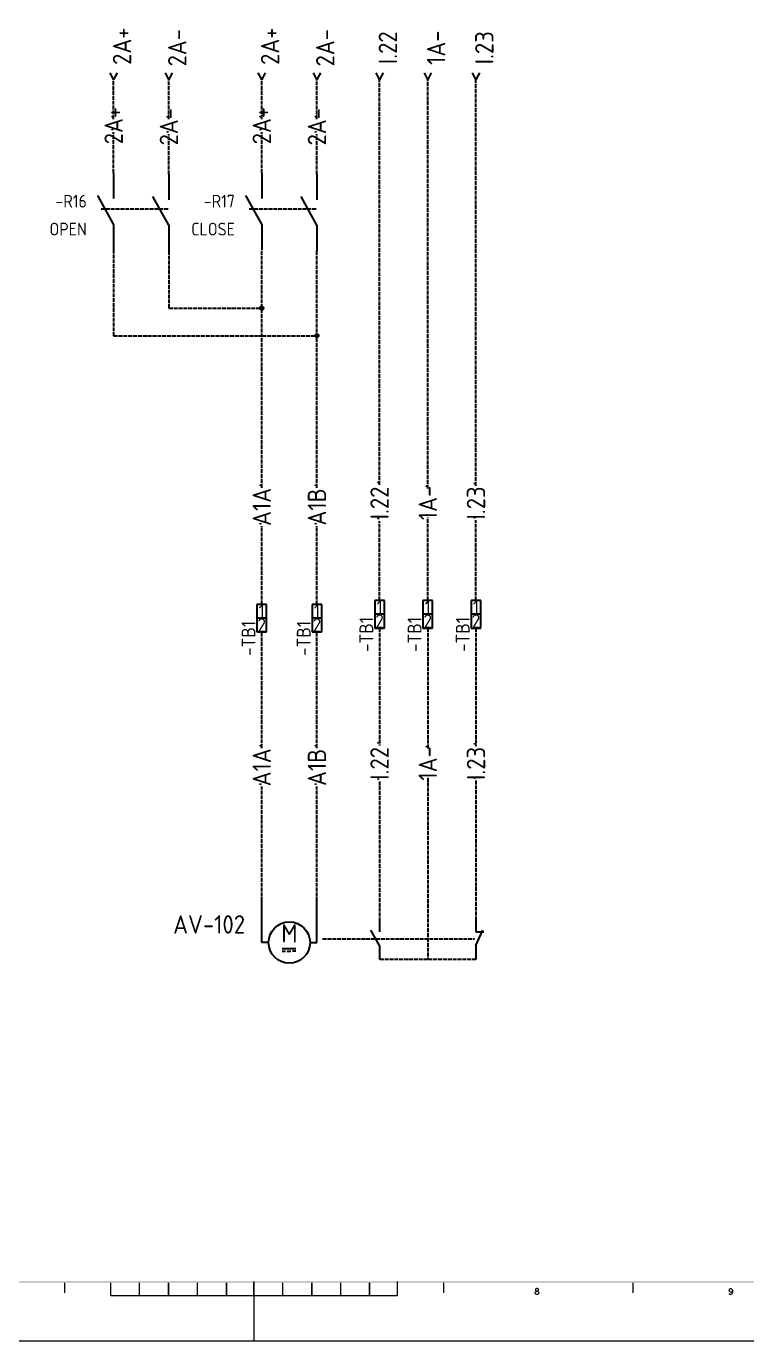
# Model space of a CAD drawing. Header units: millimetres. Extents: x 67033 to 212947, y 35102 to 335921.
# Drawn here: x 95706 to 97932, y 157136 to 161198 of the extents above; entities that cross this region are included whole.
import ezdxf
from ezdxf.enums import TextEntityAlignment as Align

# ---------------------------------------------------------------- set-up
doc = ezdxf.new("R2010")
doc.units = ezdxf.units.MM
doc.linetypes.add('ACAD_ISO02W100', pattern=[15, 12, -3])
doc.linetypes.add('DASHED', pattern=[0.75, 0.5, -0.25])
for name, color, linetype in [('BORDER', 7, 'Continuous'), ('DESC', 1, 'Continuous'), ('DESCCHILD', 20, 'Continuous'), ('LINK', 9, 'DASHED'), ('MISC', 2, 'Continuous'), ('RED_2.5mm^2', 1, 'Continuous'), ('SYMS', 7, 'Continuous'), ('TAGS', 51, 'Continuous'), ('TERMS', 4, 'Continuous')]:
    doc.layers.add(name, color=color, linetype=linetype)
doc.styles.add('ROMANS', font='romans.shx', dxfattribs={"height": 0.3})
doc.styles.add('WD_IEC', font='isocp2.shx', dxfattribs={"width": 0.9, "height": 4})

# ---------------------------------------------------------------- blocks, each defined once
blk = doc.blocks.new('VSP1001')
for p, q in [((1.75, 5), (-1.75, 5)), ((-1.75, 5), (-1.75, -5)), ((1.75, -5), (1.75, 5)), ((1.75, 0), (-1.75, 0)), ((-1.75, -5), (1.75, -5))]:
    blk.add_line(p, q)
at = {"linetype": 'Continuous', "style": 'WD_IEC', "width": 0.9, "flags": 8}
blk.add_attdef('TERMDESC01', (-1, 6), '', height=2, rotation=90, dxfattribs=at)
blk.add_attdef('X2WIRE01', text='', height=2, rotation=90, dxfattribs=at).set_placement((1, 6), align=Align.TOP_LEFT)
at = {"style": 'WD_IEC'}
for tag, p in [('INST', (-4, 5)), ('TAG1', (-4, -1)), ('LOC', (-4, 2)), ('DESC1', (-4, -4.1)), ('DESC3', (-4, -11.6)), ('DESC2', (-4, -7.85))]:
    blk.add_attdef(tag, text='', height=2.5, dxfattribs=at).set_placement(p, align=Align.RIGHT)
at = {"style": 'WD_IEC', "width": 0.9, "flags": 1}
for tag, p in [('X2TERM01', (0, 5)), ('CAT', (-0.96, 0.48)), ('MFG', (-0.88, 1.65)), ('ACE_FLAG', (-0.5, 4.5)), ('ASSYCODE', (-1.03, -0.58)), ('FAMILY', (-1.03, -1.66)), ('X8TERM02', (0, -5))]:
    blk.add_attdef(tag, p, '', height=0.25, dxfattribs=at)
at = {"style": 'WD_IEC'}
for tag, p in [('TERM01', (0, 2.5)), ('TERM02', (0, -2.5))]:
    blk.add_attdef(tag, text='', height=2, dxfattribs=at).set_placement(p, align=Align.MIDDLE_CENTER)
at = {"linetype": 'Continuous', "style": 'WD_IEC', "width": 0.9, "flags": 8}
blk.add_attdef('TERMDESC02', text='', height=2, rotation=90, dxfattribs=at).set_placement((-1, -6), align=Align.RIGHT)
blk.add_attdef('X8WIRE02', text='', height=2, rotation=90, dxfattribs=at).set_placement((1, -6), align=Align.TOP_RIGHT)
blk = doc.blocks.new('VCR21')
for p, q in [((0, 7.5), (0, 2.5)), ((0, -2.5), (-3.12, 3.12)), ((0, -2.5), (0, -7.5))]:
    blk.add_line(p, q)
at = {"style": 'WD_IEC'}
for tag, p in [('INST', (-5.25, 6.75)), ('LOC', (-5.25, 3.75)), ('TAG2', (-5.25, 0.75)), ('XREF', (-5.25, -3.75)), ('DESC1', (-5.25, -6.75)), ('DESC2', (-5.25, -9.75)), ('DESC3', (-5.25, -12.75))]:
    blk.add_attdef(tag, text='', height=2.5, dxfattribs=at).set_placement(p, align=Align.RIGHT)
at = {"style": 'WD_IEC', "flags": 1}
for tag, p, height in [('X2TERM01', (0, 7.5), 0.32), ('X4LINK', (-2.75, 0), 0.32), ('X1LINK', (-0.5, 0), 0.32), ('CONTACT', (4, -3.5), 1), ('FAMILY', (4, -5), 1), ('COMMON', (5.25, -4.75), 1), ('X8TERM02', (0, -7.5), 0.32)]:
    blk.add_attdef(tag, p, '', height=height, dxfattribs=at)
at = {"style": 'WD_IEC'}
blk.add_attdef('TERM01', text='', height=2, rotation=90, dxfattribs=at).set_placement((-1, 7.5), align=Align.RIGHT)
blk.add_attdef('TERM02', (-1, -7.5), '', height=2, rotation=90, dxfattribs=at)
blk = doc.blocks.new('VCR22')
for p, q in [((0, 7.5), (0, 2.5)), ((0, -2.5), (2.5, 3.12)), ((0, 2.5), (2.87, 2.5)), ((0, -2.5), (0, -7.5))]:
    blk.add_line(p, q)
at = {"style": 'WD_IEC'}
for tag, p in [('INST', (-5.25, 5.25)), ('TAG2', (-5.25, -0.75)), ('LOC', (-5.25, 2.25)), ('DESC1', (-5.25, -6.75)), ('XREF', (-5.25, -3.75)), ('DESC2', (-5.25, -9.75)), ('DESC3', (-5.25, -12.75))]:
    blk.add_attdef(tag, text='', height=2.5, dxfattribs=at).set_placement(p, align=Align.RIGHT)
blk.add_attdef('TERM01', text='', height=2, rotation=90, dxfattribs=at).set_placement((-1, 7.5), align=Align.RIGHT)
at = {"style": 'WD_IEC', "flags": 1}
for tag, p, height in [('X2TERM01', (0, 7.5), 0.32), ('X4LINK', (-0.55, 0), 0.32), ('X1LINK', (1.92, 0), 0.32), ('CONTACT', (4, -3.5), 1), ('FAMILY', (4, -5), 1), ('COMMON', (5.25, -4.75), 1), ('X8TERM02', (0, -7.5), 0.32)]:
    blk.add_attdef(tag, p, '', height=height, dxfattribs=at)
at = {"style": 'WD_IEC'}
blk.add_attdef('TERM02', (-1, -7.5), '', height=2, rotation=90, dxfattribs=at)
blk = doc.blocks.new('HA1X2Y')
blk.add_lwpolyline([(1.25, 2.5), (0, 0), (-1.25, 2.5)])
at = {"style": 'WD_IEC', "flags": 8}
for tag, p in [('DESC1', (0, 7.6)), ('DESC2', (0, 3.75))]:
    blk.add_attdef(tag, text='', height=2.5, dxfattribs=at).set_placement(p, align=Align.CENTER)
at = {"style": 'WD_IEC', "flags": 1}
blk.add_attdef('X8TERM01', (0, 0), '', height=0.32, dxfattribs=at)
blk = doc.blocks.new('VT0_LGENERIC')
at = {"style": 'WD_IEC', "flags": 1}
for tag, p in [('X2TERM01', (0, 4)), ('X8TERM01', (0, -4))]:
    blk.add_attdef(tag, p, '', height=0.16, rotation=90, dxfattribs=at)
at = {"style": 'WD_IEC'}
blk.add_attdef('COLOR', text='', height=2.5, rotation=90, dxfattribs=at).set_placement((0, 0), align=Align.MIDDLE_CENTER)
for tag, p in [('X2_TINY_DOT_DONT_REMOVE', (0, 4)), ('X8_TINY_DOT_DONT_REMOVE', (0, -4))]:
    blk.add_attdef(tag, p, '', height=0.0001, rotation=90, dxfattribs=at)
blk = doc.blocks.new('VMO1M6')
for p, q in [((-10.02, 0), (-10, 15)), ((10, 0), (10, 15)), ((-7.5, 0), (-10.02, 0)), ((7.5, 0), (10, 0)), ((-2.66, -2.16), (2.34, -2.16)), ((-2.66, -3.16), (-1.41, -3.16)), ((-0.81, -3.16), (0.49, -3.16)), ((2.34, -3.16), (1.09, -3.16))]:
    blk.add_line(p, q)
blk.add_circle((0, 0), 7.5)
at = {"style": 'WD_IEC'}
for tag, p in [('TERM01', (-10.52, 14.94)), ('TERM02', (9.48, 14.94))]:
    blk.add_attdef(tag, text='', height=2, rotation=90, dxfattribs=at).set_placement(p, align=Align.RIGHT)
at = {"style": 'WD_IEC', "flags": 1}
for tag, p, height in [('X2TERM01', (-10, 15), 0.32), ('X2TERM02', (10, 15), 0.32), ('MFG', (10.83, 2.04), 1.5), ('CAT', (10.83, -0.02), 1.5), ('ASSYCODE', (10.72, -6.29), 1), ('FAMILY', (10.72, -7.79), 1), ('CATDESC', (10.72, -9.29), 1)]:
    blk.add_attdef(tag, p, '', height=height, dxfattribs=at)
at = {"style": 'WD_IEC'}
for tag, p in [('INST', (-16.04, 9.25)), ('TAG1', (-16.04, 3.25)), ('LOC', (-16.04, 6.25)), ('RATING1', (-16.04, -0.8)), ('DESC2', (-16.04, -11.1)), ('DESC1', (-16.04, -8.1)), ('DESC3', (-16.04, -14.1))]:
    blk.add_attdef(tag, text='', height=2.5, dxfattribs=at).set_placement(p, align=Align.RIGHT)
blk.add_attdef('M', text='', height=2.5, dxfattribs=at).set_placement((0.02, 0.02), align=Align.CENTER)
at = {"lineweight": 15, "style": 'WD_IEC'}
blk.add_attdef('XREF', text='', height=2.5, dxfattribs=at).set_placement((-16.04, -5.1), align=Align.RIGHT)
at = {"style": 'WD_IEC', "width": 0.9}
blk.add_attdef('WDTAGALT', text='', height=2.5, dxfattribs=at).set_placement((-16.04, -17.1), align=Align.RIGHT)
blk = doc.blocks.new('WDDOT')
for radius in [0.72, 0.449, 0.223]:
    blk.add_circle((0, 0), radius)

msp = doc.modelspace()

# ---------------------------------------------------------------- linework, layer by layer
at = {"color": 7, "linetype": 'ACAD_ISO02W100', "true_color": 0xffffff}
for p, q in [((95937.2, 160633.5), (96144.9, 160633.5)), ((96394.6, 160633.5), (96602.4, 160633.5))]:
    msp.add_line(p, q, dxfattribs=at)
at = {"layer": 'BORDER', "linetype": 'Continuous', "lineweight": 9}
for p, q in [((95823.8, 157314.5), (95823.8, 157283.2)), ((95966.9, 157274.2), (95966.9, 157314.5)), ((96056.2, 157274.2), (96056.2, 157314.5)), ((96056.2, 157274.2), (96056.2, 157314.5)), ((96145.6, 157274.2), (96145.6, 157314.5)), ((96145.6, 157314.5), (96145.6, 157274.2)), ((96235, 157274.2), (96235, 157314.5)), ((96235, 157274.2), (96235, 157314.5)), ((96324.4, 157274.2), (96324.4, 157314.5)), ((96324.4, 157314.5), (96324.4, 157274.2)), ((96409.3, 157318.9), (96409.3, 157274.2)), ((96409.3, 157274.2), (96409.3, 157314.5)), ((96409.3, 157310), (96409.3, 157135.7)), ((96498.7, 157274.2), (96498.7, 157314.5)), ((96498.7, 157274.2), (96498.7, 157314.5)), ((96588.1, 157274.2), (96588.1, 157314.5)), ((96588.1, 157314.5), (96588.1, 157274.2)), ((96677.5, 157274.2), (96677.5, 157314.5)), ((96677.5, 157274.2), (96677.5, 157314.5)), ((96766.9, 157274.2), (96766.9, 157314.5)), ((96766.9, 157314.5), (96766.9, 157274.2)), ((96851.8, 157318.9), (96851.8, 157274.2)), ((96994.8, 157314.5), (96994.8, 157283.2)), ((97580.3, 157314.5), (97580.3, 157283.2)), ((96409.3, 157274.2), (95966.9, 157274.2)), ((96851.8, 157274.2), (96409.3, 157274.2))]:
    msp.add_line(p, q, dxfattribs=at)
msp.add_lwpolyline([(92623.7, 157135.7), (100141.3, 157135.7), (100141.3, 162445.3), (92623.7, 162445.3)], close=True, dxfattribs=at)
at = {"layer": 'BORDER', "lineweight": 9}
msp.add_trace([(92897.7, 157320.5), (92891.5, 157314.1), (99956.7, 157320.5), (99962.9, 157314.1)], dxfattribs=at)
at = {"layer": 'LINK', "linetype": 'ACAD_ISO02W100'}
msp.add_lwpolyline([(96621.7, 158378.2), (97090.9, 158378.2)], dxfattribs=at)
at = {"layer": 'RED_2.5mm^2', "linetype": 'ACAD_ISO02W100'}
for p, q in [((95976.1, 160911), (95976.1, 161033)), ((96146.7, 160910.8), (96146.7, 161033)), ((96433.6, 160911), (96433.6, 161033)), ((96604.2, 160910.8), (96604.2, 161033)), ((96797.6, 159780.5), (96797.6, 161033)), ((96946.6, 159769.1), (96946.6, 161033)), ((97095.5, 159777.7), (97095.5, 161033)), ((95976.1, 160744.3), (95976.1, 160871.1)), ((96433.6, 160744.3), (96433.6, 160871.1)), ((96146.7, 160740.7), (96146.7, 160864.1)), ((96604.2, 160740.7), (96604.2, 160864.1)), ((96433.6, 159772), (96433.6, 160507.4)), ((96604.2, 159772), (96604.2, 160507.4)), ((96433.6, 159411.5), (96433.6, 159653.2)), ((96604.2, 159411.5), (96604.2, 159653.2)), ((96797.6, 159423.6), (96797.6, 159668.9)), ((96946.6, 159423.6), (96946.6, 159680.3)), ((97095.5, 159423.6), (97095.5, 159671.8)), ((96433.6, 158967.1), (96433.6, 159326.2)), ((96604.2, 158967.1), (96604.2, 159326.2)), ((96797.6, 159338.3), (96797.6, 158975.7)), ((96946.6, 159338.3), (96946.6, 158964.3)), ((97095.5, 159338.3), (97095.5, 158972.8)), ((96946.6, 158875.4), (96946.6, 158314.2)), ((96433.6, 158494), (96433.6, 158848.4)), ((96604.2, 158494), (96604.2, 158848.4)), ((96797.6, 158864.1), (96797.6, 158442.1)), ((97095.5, 158866.9), (97095.5, 158442.1)), ((97095.5, 158314.2), (96797.6, 158314.2))]:
    msp.add_line(p, q, dxfattribs=at)
at = {"layer": 'RED_2.5mm^2', "color": 1, "linetype": 'ACAD_ISO02W100'}
for p, q in [((95976.1, 160507.4), (95976.1, 160241.8)), ((96146.7, 160503.8), (96146.7, 160326.5)), ((96146.7, 160326.5), (96433.6, 160326.5)), ((95976.1, 160241.8), (96431.7, 160241.8)), ((96435.5, 160241.8), (96604.2, 160241.8))]:
    msp.add_line(p, q, dxfattribs=at)
msp.add_arc((96433.6, 160241.8), 1.9, 0, 180, dxfattribs=at)

# ---------------------------------------------------------------- block references
at = {"layer": 'SYMS', "linetype": 'ACAD_ISO02W100'}
ref = msp.add_blockref('HA1X2Y', (95976.1, 161033), dxfattribs=dict(at, xscale=8.528839452882746, yscale=8.528839452882746, zscale=8.528839452882746))
ref.add_attrib('DESC1', '2A+', dxfattribs={"layer": 'DESC', "height": 56.86, "rotation": 90, "style": 'WD_IEC', "flags": 8}).set_placement((96030.3, 161136.4), align=Align.CENTER)
ref = msp.add_blockref('HA1X2Y', (96146.7, 161033), dxfattribs=dict(at, xscale=8.528839452882746, yscale=8.528839452882746, zscale=8.528839452882746))
ref.add_attrib('DESC1', '2A-', dxfattribs={"layer": 'DESC', "height": 56.86, "rotation": 90, "style": 'WD_IEC', "flags": 8}).set_placement((96200.9, 161131.7), align=Align.CENTER)
ref = msp.add_blockref('HA1X2Y', (96433.6, 161033), dxfattribs=dict(at, xscale=8.528839452882746, yscale=8.528839452882746, zscale=8.528839452882746))
ref.add_attrib('DESC1', '2A+', dxfattribs={"layer": 'DESC', "height": 56.86, "rotation": 90, "style": 'WD_IEC', "flags": 8}).set_placement((96487.7, 161136.4), align=Align.CENTER)
ref = msp.add_blockref('HA1X2Y', (96604.2, 161033), dxfattribs=dict(at, xscale=8.528839452882746, yscale=8.528839452882746, zscale=8.528839452882746))
ref.add_attrib('DESC1', '2A-', dxfattribs={"layer": 'DESC', "height": 56.86, "rotation": 90, "style": 'WD_IEC', "flags": 8}).set_placement((96658.3, 161131.7), align=Align.CENTER)
ref = msp.add_blockref('HA1X2Y', (96797.6, 161033), dxfattribs=dict(at, xscale=8.528839452882746, yscale=8.528839452882746, zscale=8.528839452882746))
ref.add_attrib('DESC1', 'I.22', dxfattribs={"layer": 'DESC', "height": 56.86, "rotation": 90, "style": 'WD_IEC', "flags": 8}).set_placement((96851.7, 161131.7), align=Align.CENTER)
ref = msp.add_blockref('HA1X2Y', (96946.6, 161033), dxfattribs=dict(at, xscale=8.528839452882746, yscale=8.528839452882746, zscale=8.528839452882746))
ref.add_attrib('DESC1', '1A-', dxfattribs={"layer": 'DESC', "height": 56.86, "rotation": 90, "style": 'WD_IEC', "flags": 8}).set_placement((97000.7, 161131.7), align=Align.CENTER)
ref = msp.add_blockref('HA1X2Y', (97095.5, 161033), dxfattribs=dict(at, xscale=8.528839452882746, yscale=8.528839452882746, zscale=8.528839452882746))
ref.add_attrib('DESC1', 'I.23', dxfattribs={"layer": 'DESC', "height": 56.86, "rotation": 90, "style": 'WD_IEC', "flags": 8}).set_placement((97149.7, 161131.7), align=Align.CENTER)
ref = msp.add_blockref('VT0_LGENERIC', (95976.1, 160891), dxfattribs=dict(at, xscale=8.528839452882746, yscale=8.528839452882746, zscale=8.528839452882746))
ref.add_attrib('X8_TINY_DOT_DONT_REMOVE', '.', (95976.1, 160871.1), dxfattribs={"layer": 'MISC', "height": 56.9, "rotation": 90, "style": 'WD_IEC'})
ref.add_attrib('X2_TINY_DOT_DONT_REMOVE', '.', (95976.1, 160911), dxfattribs={"layer": 'MISC', "height": 56.9, "rotation": 90, "style": 'WD_IEC'})
ref.add_attrib('COLOR', '2A+', dxfattribs={"layer": 'MISC', "height": 56.86, "rotation": 90, "style": 'WD_IEC'}).set_placement((95976.1, 160891), align=Align.MIDDLE_CENTER)
ref = msp.add_blockref('VT0_LGENERIC', (96146.7, 160887.5), dxfattribs=dict(at, xscale=8.528839452882746, yscale=8.528839452882746, zscale=8.528839452882746))
ref.add_attrib('X8_TINY_DOT_DONT_REMOVE', '.', (96146.7, 160864.1), dxfattribs={"layer": 'MISC', "height": 56.9, "rotation": 90, "style": 'WD_IEC'})
ref.add_attrib('X2_TINY_DOT_DONT_REMOVE', '.', (96146.7, 160910.8), dxfattribs={"layer": 'MISC', "height": 56.9, "rotation": 90, "style": 'WD_IEC'})
ref.add_attrib('COLOR', '2A-', dxfattribs={"layer": 'MISC', "height": 56.86, "rotation": 90, "style": 'WD_IEC'}).set_placement((96146.7, 160887.5), align=Align.MIDDLE_CENTER)
ref = msp.add_blockref('VT0_LGENERIC', (96433.6, 160891), dxfattribs=dict(at, xscale=8.528839452882746, yscale=8.528839452882746, zscale=8.528839452882746))
ref.add_attrib('X8_TINY_DOT_DONT_REMOVE', '.', (96433.6, 160871.1), dxfattribs={"layer": 'MISC', "height": 56.9, "rotation": 90, "style": 'WD_IEC'})
ref.add_attrib('X2_TINY_DOT_DONT_REMOVE', '.', (96433.6, 160911), dxfattribs={"layer": 'MISC', "height": 56.9, "rotation": 90, "style": 'WD_IEC'})
ref.add_attrib('COLOR', '2A+', dxfattribs={"layer": 'MISC', "height": 56.86, "rotation": 90, "style": 'WD_IEC'}).set_placement((96433.6, 160891), align=Align.MIDDLE_CENTER)
ref = msp.add_blockref('VT0_LGENERIC', (96604.2, 160887.5), dxfattribs=dict(at, xscale=8.528839452882746, yscale=8.528839452882746, zscale=8.528839452882746))
ref.add_attrib('X8_TINY_DOT_DONT_REMOVE', '.', (96604.2, 160864.1), dxfattribs={"layer": 'MISC', "height": 56.9, "rotation": 90, "style": 'WD_IEC'})
ref.add_attrib('X2_TINY_DOT_DONT_REMOVE', '.', (96604.2, 160910.8), dxfattribs={"layer": 'MISC', "height": 56.9, "rotation": 90, "style": 'WD_IEC'})
ref.add_attrib('COLOR', '2A-', dxfattribs={"layer": 'MISC', "height": 56.86, "rotation": 90, "style": 'WD_IEC'}).set_placement((96604.2, 160887.5), align=Align.MIDDLE_CENTER)
at = {"layer": 'SYMS', "color": 2, "linetype": 'ACAD_ISO02W100'}
ref = msp.add_blockref('VCR21', (95976.1, 160625.8), dxfattribs=dict(at, xscale=15.79342358919356, yscale=15.79342358919356, zscale=15.79342358919356))
ref.add_attrib('DESC2', 'OPEN', dxfattribs={"layer": 'DESCCHILD', "height": 39.48, "style": 'WD_IEC'}).set_placement((95893.2, 160551.4), align=Align.RIGHT)
ref.add_attrib('TAG2', '-R16', dxfattribs={"layer": 'TAGS', "height": 39.48, "style": 'WD_IEC'}).set_placement((95893.2, 160637.7), align=Align.RIGHT)
ref = msp.add_blockref('VCR21', (96433.6, 160625.8), dxfattribs=dict(at, xscale=15.79342358919356, yscale=15.79342358919356, zscale=15.79342358919356))
ref.add_attrib('DESC2', 'CLOSE', dxfattribs={"layer": 'DESCCHILD', "height": 39.48, "style": 'WD_IEC'}).set_placement((96350.7, 160551.4), align=Align.RIGHT)
ref.add_attrib('TAG2', '-R17', dxfattribs={"layer": 'TAGS', "height": 39.48, "style": 'WD_IEC'}).set_placement((96350.7, 160637.7), align=Align.RIGHT)
at = {"layer": 'SYMS', "color": 2, "linetype": 'ACAD_ISO02W100', "xscale": 15.79342358919356, "yscale": 15.79342358919356, "zscale": 15.79342358919356}
for p in [(96146.7, 160622.3), (96604.2, 160622.3)]:
    msp.add_blockref('VCR21', p, dxfattribs=at)
at = {"layer": 'SYMS', "linetype": 'ACAD_ISO02W100'}
for name, p, xscale, yscale, zscale in [('WDDOT', (96433.6, 160326.5), 7.796166861741266, 7.796166861741266, 7.796166861741266), ('WDDOT', (96604.2, 160241.8), 7.796166861741266, 7.796166861741266, 7.796166861741266), ('VCR21', (96797.6, 158378.2), 8.528839452882746, 8.528839452882746, 8.528839452882746), ('VCR22', (97095.5, 158378.2), 8.528839452882746, 8.528839452882746, 8.528839452882746)]:
    msp.add_blockref(name, p, dxfattribs=dict(at, xscale=xscale, yscale=yscale, zscale=zscale))
ref = msp.add_blockref('VT0_LGENERIC', (96433.6, 159712.6), dxfattribs=dict(at, xscale=8.528839452882746, yscale=8.528839452882746, zscale=8.528839452882746))
ref.add_attrib('X8_TINY_DOT_DONT_REMOVE', '.', (96433.6, 159653.2), dxfattribs={"layer": 'MISC', "height": 56.9, "rotation": 90, "style": 'WD_IEC'})
ref.add_attrib('X2_TINY_DOT_DONT_REMOVE', '.', (96433.6, 159772), dxfattribs={"layer": 'MISC', "height": 56.9, "rotation": 90, "style": 'WD_IEC'})
ref.add_attrib('COLOR', 'A1A', dxfattribs={"layer": 'MISC', "height": 56.86, "rotation": 90, "style": 'WD_IEC'}).set_placement((96433.6, 159712.6), align=Align.MIDDLE_CENTER)
ref = msp.add_blockref('VT0_LGENERIC', (96604.2, 159712.6), dxfattribs=dict(at, xscale=8.528839452882746, yscale=8.528839452882746, zscale=8.528839452882746))
ref.add_attrib('X8_TINY_DOT_DONT_REMOVE', '.', (96604.2, 159653.2), dxfattribs={"layer": 'MISC', "height": 56.9, "rotation": 90, "style": 'WD_IEC'})
ref.add_attrib('X2_TINY_DOT_DONT_REMOVE', '.', (96604.2, 159772), dxfattribs={"layer": 'MISC', "height": 56.9, "rotation": 90, "style": 'WD_IEC'})
ref.add_attrib('COLOR', 'A1B', dxfattribs={"layer": 'MISC', "height": 56.86, "rotation": 90, "style": 'WD_IEC'}).set_placement((96604.2, 159712.6), align=Align.MIDDLE_CENTER)
ref = msp.add_blockref('VT0_LGENERIC', (96797.6, 159724.7), dxfattribs=dict(at, xscale=8.528839452882746, yscale=8.528839452882746, zscale=8.528839452882746))
ref.add_attrib('X8_TINY_DOT_DONT_REMOVE', '.', (96797.6, 159668.9), dxfattribs={"layer": 'MISC', "height": 56.9, "rotation": 90, "style": 'WD_IEC'})
ref.add_attrib('X2_TINY_DOT_DONT_REMOVE', '.', (96797.6, 159780.5), dxfattribs={"layer": 'MISC', "height": 56.9, "rotation": 90, "style": 'WD_IEC'})
ref.add_attrib('COLOR', 'I.22', dxfattribs={"layer": 'MISC', "height": 56.86, "rotation": 90, "style": 'WD_IEC'}).set_placement((96797.6, 159724.7), align=Align.MIDDLE_CENTER)
ref = msp.add_blockref('VT0_LGENERIC', (96946.6, 159724.7), dxfattribs=dict(at, xscale=8.528839452882746, yscale=8.528839452882746, zscale=8.528839452882746))
ref.add_attrib('X8_TINY_DOT_DONT_REMOVE', '.', (96946.6, 159680.3), dxfattribs={"layer": 'MISC', "height": 56.9, "rotation": 90, "style": 'WD_IEC'})
ref.add_attrib('X2_TINY_DOT_DONT_REMOVE', '.', (96946.6, 159769.1), dxfattribs={"layer": 'MISC', "height": 56.9, "rotation": 90, "style": 'WD_IEC'})
ref.add_attrib('COLOR', '1A-', dxfattribs={"layer": 'MISC', "height": 56.86, "rotation": 90, "style": 'WD_IEC'}).set_placement((96946.6, 159724.7), align=Align.MIDDLE_CENTER)
ref = msp.add_blockref('VT0_LGENERIC', (97095.5, 159724.7), dxfattribs=dict(at, xscale=8.528839452882746, yscale=8.528839452882746, zscale=8.528839452882746))
ref.add_attrib('X8_TINY_DOT_DONT_REMOVE', '.', (97095.5, 159671.8), dxfattribs={"layer": 'MISC', "height": 56.9, "rotation": 90, "style": 'WD_IEC'})
ref.add_attrib('X2_TINY_DOT_DONT_REMOVE', '.', (97095.5, 159777.7), dxfattribs={"layer": 'MISC', "height": 56.9, "rotation": 90, "style": 'WD_IEC'})
ref.add_attrib('COLOR', 'I.23', dxfattribs={"layer": 'MISC', "height": 56.86, "rotation": 90, "style": 'WD_IEC'}).set_placement((97095.5, 159724.7), align=Align.MIDDLE_CENTER)
ref = msp.add_blockref('VSP1001', (96433.6, 159368.8), dxfattribs=dict(at, xscale=8.528839452882746, yscale=8.528839452882746, zscale=8.528839452882746))
ref.add_attrib('TAG1', '-TB1', dxfattribs={"layer": 'TAGS', "height": 42.64, "rotation": 90, "style": 'WD_IEC'}).set_placement((96414.1, 159360.3), align=Align.RIGHT)
ref.add_attrib('TERM01', '1', dxfattribs={"layer": 'TERMS', "height": 42.6, "style": 'WD_IEC'}).set_placement((96433.6, 159390.2), align=Align.MIDDLE_CENTER)
ref.add_attrib('TERM02', '2', dxfattribs={"layer": 'TERMS', "height": 42.6, "style": 'WD_IEC'}).set_placement((96433.6, 159347.5), align=Align.MIDDLE_CENTER)
ref = msp.add_blockref('VSP1001', (96604.2, 159368.8), dxfattribs=dict(at, xscale=8.528839452882746, yscale=8.528839452882746, zscale=8.528839452882746))
ref.add_attrib('TAG1', '-TB1', dxfattribs={"layer": 'TAGS', "height": 42.64, "rotation": 90, "style": 'WD_IEC'}).set_placement((96584.6, 159360.3), align=Align.RIGHT)
ref.add_attrib('TERM01', '1', dxfattribs={"layer": 'TERMS', "height": 42.6, "style": 'WD_IEC'}).set_placement((96604.2, 159390.2), align=Align.MIDDLE_CENTER)
ref.add_attrib('TERM02', '2', dxfattribs={"layer": 'TERMS', "height": 42.6, "style": 'WD_IEC'}).set_placement((96604.2, 159347.5), align=Align.MIDDLE_CENTER)
ref = msp.add_blockref('VSP1001', (96797.6, 159380.9), dxfattribs=dict(at, xscale=8.528839452882746, yscale=8.528839452882746, zscale=8.528839452882746))
ref.add_attrib('TAG1', '-TB1', dxfattribs={"layer": 'TAGS', "height": 42.64, "rotation": 90, "style": 'WD_IEC'}).set_placement((96778.1, 159372.4), align=Align.RIGHT)
ref.add_attrib('TERM01', '1', dxfattribs={"layer": 'TERMS', "height": 42.6, "style": 'WD_IEC'}).set_placement((96797.6, 159402.3), align=Align.MIDDLE_CENTER)
ref.add_attrib('TERM02', '2', dxfattribs={"layer": 'TERMS', "height": 42.6, "style": 'WD_IEC'}).set_placement((96797.6, 159359.6), align=Align.MIDDLE_CENTER)
ref = msp.add_blockref('VSP1001', (96946.6, 159380.9), dxfattribs=dict(at, xscale=8.528839452882746, yscale=8.528839452882746, zscale=8.528839452882746))
ref.add_attrib('TAG1', '-TB1', dxfattribs={"layer": 'TAGS', "height": 42.64, "rotation": 90, "style": 'WD_IEC'}).set_placement((96927, 159372.4), align=Align.RIGHT)
ref.add_attrib('TERM01', '1', dxfattribs={"layer": 'TERMS', "height": 42.6, "style": 'WD_IEC'}).set_placement((96946.6, 159402.3), align=Align.MIDDLE_CENTER)
ref.add_attrib('TERM02', '2', dxfattribs={"layer": 'TERMS', "height": 42.6, "style": 'WD_IEC'}).set_placement((96946.6, 159359.6), align=Align.MIDDLE_CENTER)
ref = msp.add_blockref('VSP1001', (97095.5, 159380.9), dxfattribs=dict(at, xscale=8.528839452882746, yscale=8.528839452882746, zscale=8.528839452882746))
ref.add_attrib('TAG1', '-TB1', dxfattribs={"layer": 'TAGS', "height": 42.64, "rotation": 90, "style": 'WD_IEC'}).set_placement((97076, 159372.4), align=Align.RIGHT)
ref.add_attrib('TERM01', '1', dxfattribs={"layer": 'TERMS', "height": 42.6, "style": 'WD_IEC'}).set_placement((97095.5, 159402.3), align=Align.MIDDLE_CENTER)
ref.add_attrib('TERM02', '2', dxfattribs={"layer": 'TERMS', "height": 42.6, "style": 'WD_IEC'}).set_placement((97095.5, 159359.6), align=Align.MIDDLE_CENTER)
ref = msp.add_blockref('VT0_LGENERIC', (96433.6, 158907.8), dxfattribs=dict(at, xscale=8.528839452882746, yscale=8.528839452882746, zscale=8.528839452882746))
ref.add_attrib('X8_TINY_DOT_DONT_REMOVE', '.', (96433.6, 158848.4), dxfattribs={"layer": 'MISC', "height": 56.9, "rotation": 90, "style": 'WD_IEC'})
ref.add_attrib('X2_TINY_DOT_DONT_REMOVE', '.', (96433.6, 158967.1), dxfattribs={"layer": 'MISC', "height": 56.9, "rotation": 90, "style": 'WD_IEC'})
ref.add_attrib('COLOR', 'A1A', dxfattribs={"layer": 'MISC', "height": 56.86, "rotation": 90, "style": 'WD_IEC'}).set_placement((96433.6, 158907.8), align=Align.MIDDLE_CENTER)
ref = msp.add_blockref('VT0_LGENERIC', (96604.2, 158907.8), dxfattribs=dict(at, xscale=8.528839452882746, yscale=8.528839452882746, zscale=8.528839452882746))
ref.add_attrib('X8_TINY_DOT_DONT_REMOVE', '.', (96604.2, 158848.4), dxfattribs={"layer": 'MISC', "height": 56.9, "rotation": 90, "style": 'WD_IEC'})
ref.add_attrib('X2_TINY_DOT_DONT_REMOVE', '.', (96604.2, 158967.1), dxfattribs={"layer": 'MISC', "height": 56.9, "rotation": 90, "style": 'WD_IEC'})
ref.add_attrib('COLOR', 'A1B', dxfattribs={"layer": 'MISC', "height": 56.86, "rotation": 90, "style": 'WD_IEC'}).set_placement((96604.2, 158907.8), align=Align.MIDDLE_CENTER)
ref = msp.add_blockref('VT0_LGENERIC', (96797.6, 158919.9), dxfattribs=dict(at, xscale=8.528839452882746, yscale=8.528839452882746, zscale=8.528839452882746))
ref.add_attrib('X8_TINY_DOT_DONT_REMOVE', '.', (96797.6, 158864.1), dxfattribs={"layer": 'MISC', "height": 56.9, "rotation": 90, "style": 'WD_IEC'})
ref.add_attrib('X2_TINY_DOT_DONT_REMOVE', '.', (96797.6, 158975.7), dxfattribs={"layer": 'MISC', "height": 56.9, "rotation": 90, "style": 'WD_IEC'})
ref.add_attrib('COLOR', 'I.22', dxfattribs={"layer": 'MISC', "height": 56.86, "rotation": 90, "style": 'WD_IEC'}).set_placement((96797.6, 158919.9), align=Align.MIDDLE_CENTER)
ref = msp.add_blockref('VT0_LGENERIC', (96946.6, 158919.9), dxfattribs=dict(at, xscale=8.528839452882746, yscale=8.528839452882746, zscale=8.528839452882746))
ref.add_attrib('X8_TINY_DOT_DONT_REMOVE', '.', (96946.6, 158875.4), dxfattribs={"layer": 'MISC', "height": 56.9, "rotation": 90, "style": 'WD_IEC'})
ref.add_attrib('X2_TINY_DOT_DONT_REMOVE', '.', (96946.6, 158964.3), dxfattribs={"layer": 'MISC', "height": 56.9, "rotation": 90, "style": 'WD_IEC'})
ref.add_attrib('COLOR', '1A-', dxfattribs={"layer": 'MISC', "height": 56.86, "rotation": 90, "style": 'WD_IEC'}).set_placement((96946.6, 158919.9), align=Align.MIDDLE_CENTER)
ref = msp.add_blockref('VT0_LGENERIC', (97095.5, 158919.9), dxfattribs=dict(at, xscale=8.528839452882746, yscale=8.528839452882746, zscale=8.528839452882746))
ref.add_attrib('X8_TINY_DOT_DONT_REMOVE', '.', (97095.5, 158866.9), dxfattribs={"layer": 'MISC', "height": 56.9, "rotation": 90, "style": 'WD_IEC'})
ref.add_attrib('X2_TINY_DOT_DONT_REMOVE', '.', (97095.5, 158972.8), dxfattribs={"layer": 'MISC', "height": 56.9, "rotation": 90, "style": 'WD_IEC'})
ref.add_attrib('COLOR', 'I.23', dxfattribs={"layer": 'MISC', "height": 56.86, "rotation": 90, "style": 'WD_IEC'}).set_placement((97095.5, 158919.9), align=Align.MIDDLE_CENTER)
ref = msp.add_blockref('VMO1M6', (96518.9, 158366.1), dxfattribs=dict(at, xscale=8.528839452882746, yscale=8.528839452882746, zscale=8.528839452882746))
ref.add_attrib('M', 'M', dxfattribs={"layer": 'MISC', "height": 56.9, "style": 'WD_IEC'}).set_placement((96519, 158366.2), align=Align.CENTER)
ref.add_attrib('TAG1', 'AV-102', dxfattribs={"layer": 'TAGS', "height": 56.86, "style": 'WD_IEC'}).set_placement((96382.1, 158393.8), align=Align.RIGHT)

# ---------------------------------------------------------------- texts
at = {"layer": 'BORDER', "linetype": 'Continuous', "lineweight": 9, "style": 'ROMANS'}
for s, p in [('8', (97276.4, 157278.7)), ('9', (97875.3, 157278.7))]:
    msp.add_text(s, height=17.9, dxfattribs=at).set_placement(p)

doc.saveas('drawing.dxf')
